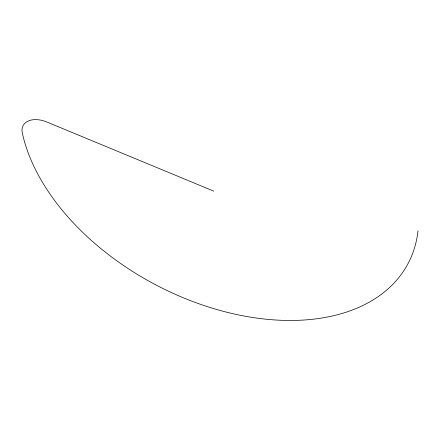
<?xml version="1.0" encoding="UTF-8"?>
<svg xmlns="http://www.w3.org/2000/svg" width="440" height="440" viewBox="0 0 440 440"><rect width="100%" height="100%" fill="white"/><g stroke="black" fill="none" stroke-linecap="round" stroke-linejoin="round"><path stroke-width="0.66" d="M213.774 191.147L46.833 121.996A22.572 14.449 27.9 0 0 22.297 132.952A213.889 136.912 27.9 0 0 227.953 312.51A213.889 136.912 27.9 0 0 418 230.885"/></g></svg>
